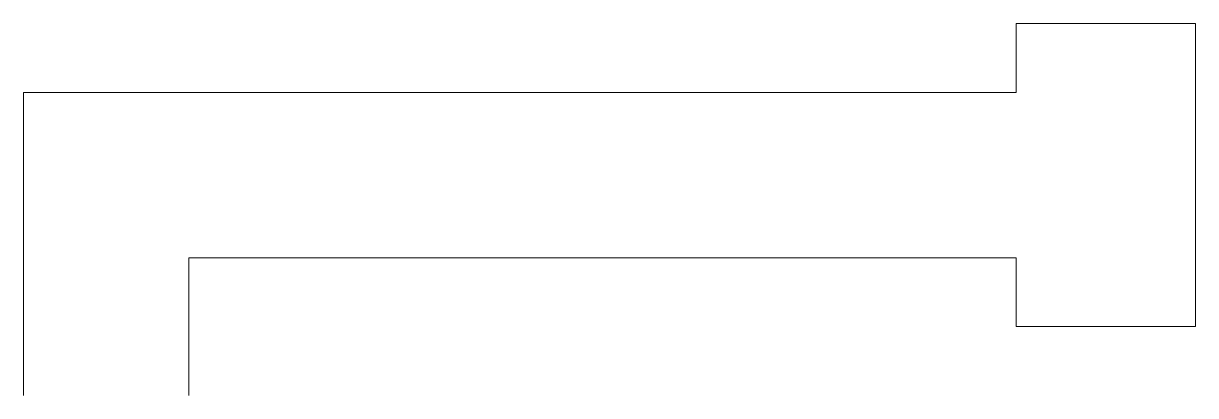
# Model space of a CAD drawing. Header units: inches. Extents: x 15.7 to 100.7, y 15.2 to 42.2.
import ezdxf

# ---------------------------------------------------------------- set-up
doc = ezdxf.new("R2010")
doc.units = ezdxf.units.IN
doc.header["$MEASUREMENT"] = 0

msp = doc.modelspace()

# ---------------------------------------------------------------- linework, layer by layer
at = {"lineweight": 5}
msp.add_lwpolyline([(15.727, 15.209), (15.727, 37.209), (87.727, 37.209), (87.727, 42.209), (100.727, 42.209), (100.727, 20.209), (87.727, 20.209), (87.727, 25.209), (27.727, 25.209), (27.727, 15.209)], dxfattribs=at)

doc.saveas('drawing.dxf')
